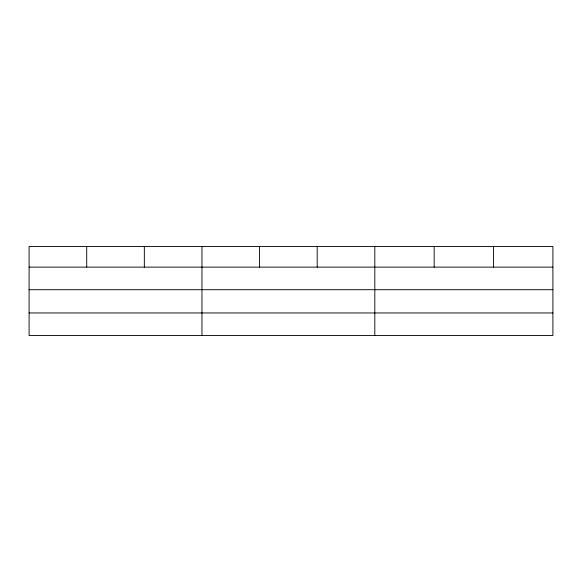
<?xml version="1.0" encoding="UTF-8"?>
<svg xmlns="http://www.w3.org/2000/svg" width="582" height="582" viewBox="0 0 582 582"><rect width="100%" height="100%" fill="white"/><g stroke="black" fill="none" stroke-linecap="round" stroke-linejoin="round"><path stroke-width="0.87" d="M552.9 289.698L552.9 246.462L29.1 246.462L29.1 335.538L552.9 335.538L552.9 289.698L29.1 289.698M29.1 267.123L552.9 267.123M29.1 312.956L552.9 312.956M493.536 246.462L493.536 267.123M434.172 246.462L434.172 267.123M374.808 246.462L374.808 335.538M317.19 246.462L317.19 267.123M259.572 246.462L259.572 267.123M201.954 246.462L201.954 335.538M144.336 246.462L144.336 267.123M86.718 246.462L86.718 267.123"/></g></svg>
